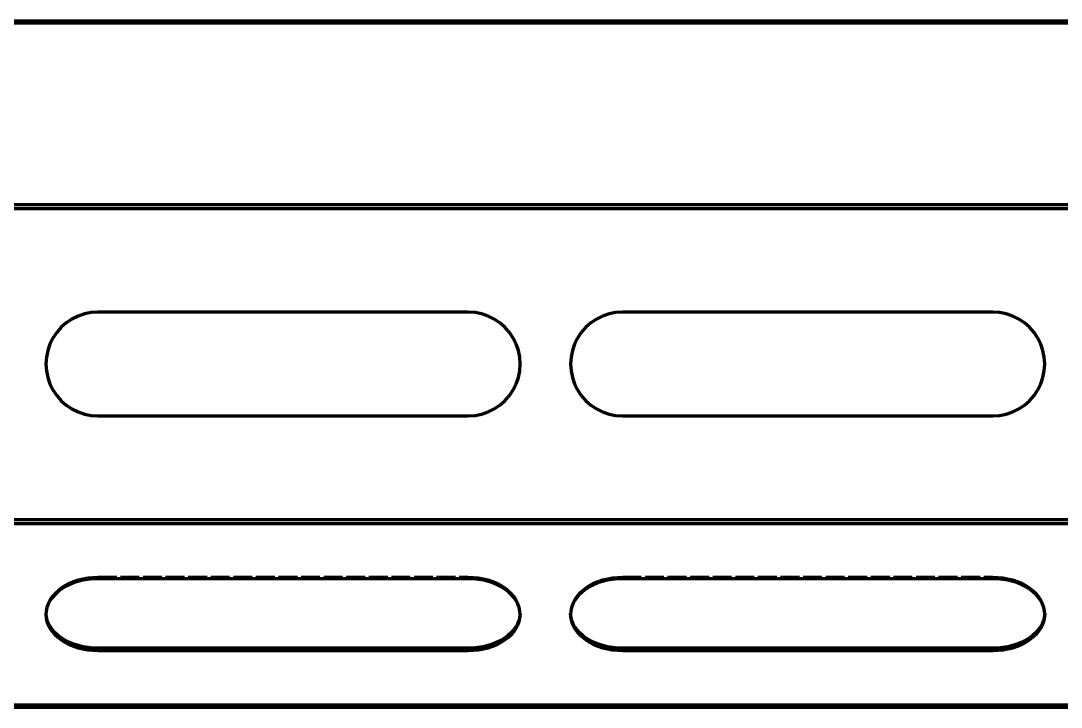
# Model space of a CAD drawing. Header units: millimetres. Extents: x 0 to 420, y 0 to 297.
# Drawn here: x 105.1 to 175.3, y 136.6 to 182.9 of the extents above; entities that cross this region are included whole.
import ezdxf

# ---------------------------------------------------------------- set-up
doc = ezdxf.new("R2010")
doc.units = ezdxf.units.MM
doc.linetypes.add('DASHED', pattern=[1.524, 1.27, -0.254])

msp = doc.modelspace()

# ---------------------------------------------------------------- linework, layer by layer
at = {"color": 1, "lineweight": 70}
for p, q in [((65, 182.91), (216, 182.91)), ((65, 182.799), (216, 182.799)), ((65, 170.528), (216, 170.528)), ((65, 170.238), (216, 170.238)), ((108.961, 162.993), (108.55, 162.791)), ((109.394, 163.14), (108.961, 162.993)), ((109.843, 163.23), (109.394, 163.14)), ((110.3, 163.26), (109.843, 163.23)), ((135.3, 163.26), (110.3, 163.26)), ((135.757, 163.23), (135.3, 163.26)), ((136.206, 163.14), (135.757, 163.23)), ((136.639, 162.993), (136.206, 163.14)), ((137.05, 162.791), (136.639, 162.993)), ((144.361, 162.993), (143.95, 162.791)), ((144.794, 163.14), (144.361, 162.993)), ((145.243, 163.23), (144.794, 163.14)), ((145.7, 163.26), (145.243, 163.23)), ((170.7, 163.26), (145.7, 163.26)), ((171.157, 163.23), (170.7, 163.26)), ((171.606, 163.14), (171.157, 163.23)), ((172.039, 162.993), (171.606, 163.14)), ((172.45, 162.791), (172.039, 162.993)), ((107.825, 162.234), (107.523, 161.89)), ((108.169, 162.536), (107.825, 162.234)), ((108.55, 162.791), (108.169, 162.536)), ((137.431, 162.536), (137.05, 162.791)), ((137.775, 162.234), (137.431, 162.536)), ((138.077, 161.89), (137.775, 162.234)), ((143.225, 162.234), (142.923, 161.89)), ((143.569, 162.536), (143.225, 162.234)), ((143.95, 162.791), (143.569, 162.536)), ((172.831, 162.536), (172.45, 162.791)), ((173.175, 162.234), (172.831, 162.536)), ((173.477, 161.89), (173.175, 162.234)), ((107.269, 161.51), (107.066, 161.099)), ((107.523, 161.89), (107.269, 161.51)), ((138.331, 161.51), (138.077, 161.89)), ((138.534, 161.099), (138.331, 161.51)), ((142.669, 161.51), (142.466, 161.099)), ((142.923, 161.89), (142.669, 161.51)), ((173.731, 161.51), (173.477, 161.89)), ((173.934, 161.099), (173.731, 161.51)), ((107.066, 161.099), (106.919, 160.665)), ((138.681, 160.665), (138.534, 161.099)), ((142.466, 161.099), (142.319, 160.665)), ((174.081, 160.665), (173.934, 161.099)), ((106.83, 160.216), (106.8, 159.76)), ((106.919, 160.665), (106.83, 160.216)), ((138.77, 160.216), (138.681, 160.665)), ((138.8, 159.76), (138.77, 160.216)), ((142.23, 160.216), (142.2, 159.76)), ((142.319, 160.665), (142.23, 160.216)), ((174.17, 160.216), (174.081, 160.665)), ((174.2, 159.76), (174.17, 160.216)), ((106.8, 159.76), (106.83, 159.303)), ((138.77, 159.303), (138.8, 159.76)), ((142.2, 159.76), (142.23, 159.303)), ((174.17, 159.303), (174.2, 159.76)), ((106.83, 159.303), (106.919, 158.854)), ((106.919, 158.854), (107.066, 158.42)), ((138.534, 158.42), (138.681, 158.854)), ((138.681, 158.854), (138.77, 159.303)), ((142.23, 159.303), (142.319, 158.854)), ((142.319, 158.854), (142.466, 158.42)), ((173.934, 158.42), (174.081, 158.854)), ((174.081, 158.854), (174.17, 159.303)), ((107.066, 158.42), (107.269, 158.01)), ((107.269, 158.01), (107.523, 157.629)), ((138.077, 157.629), (138.331, 158.01)), ((138.331, 158.01), (138.534, 158.42)), ((142.466, 158.42), (142.669, 158.01)), ((142.669, 158.01), (142.923, 157.629)), ((173.477, 157.629), (173.731, 158.01)), ((173.731, 158.01), (173.934, 158.42)), ((107.523, 157.629), (107.825, 157.285)), ((107.825, 157.285), (108.169, 156.983)), ((137.431, 156.983), (137.775, 157.285)), ((137.775, 157.285), (138.077, 157.629)), ((142.923, 157.629), (143.225, 157.285)), ((143.225, 157.285), (143.569, 156.983)), ((172.831, 156.983), (173.175, 157.285)), ((173.175, 157.285), (173.477, 157.629)), ((108.169, 156.983), (108.55, 156.728)), ((108.55, 156.728), (108.961, 156.526)), ((136.639, 156.526), (137.05, 156.728)), ((137.05, 156.728), (137.431, 156.983)), ((143.569, 156.983), (143.95, 156.728)), ((143.95, 156.728), (144.361, 156.526)), ((172.039, 156.526), (172.45, 156.728)), ((172.45, 156.728), (172.831, 156.983)), ((108.961, 156.526), (109.394, 156.379)), ((109.394, 156.379), (109.843, 156.289)), ((109.843, 156.289), (110.3, 156.26)), ((110.3, 156.26), (135.3, 156.26)), ((135.3, 156.26), (135.757, 156.289)), ((135.757, 156.289), (136.206, 156.379)), ((136.206, 156.379), (136.639, 156.526)), ((144.361, 156.526), (144.794, 156.379)), ((144.794, 156.379), (145.243, 156.289)), ((145.243, 156.289), (145.7, 156.26)), ((145.7, 156.26), (170.7, 156.26)), ((170.7, 156.26), (171.157, 156.289)), ((171.157, 156.289), (171.606, 156.379)), ((171.606, 156.379), (172.039, 156.526)), ((65, 149.281), (216, 149.281)), ((65, 148.991), (216, 148.991)), ((108.08, 144.724), (107.825, 144.565)), ((108.356, 144.866), (108.08, 144.724)), ((108.65, 144.988), (108.356, 144.866)), ((108.961, 145.089), (108.65, 144.988)), ((109.284, 145.169), (108.961, 145.089)), ((109.617, 145.226), (109.284, 145.169)), ((109.957, 145.261), (109.617, 145.226)), ((110.3, 145.273), (109.957, 145.261)), ((135.3, 145.273), (110.3, 145.273)), ((135.643, 145.261), (135.3, 145.273)), ((135.983, 145.226), (135.643, 145.261)), ((136.316, 145.169), (135.983, 145.226)), ((136.639, 145.089), (136.316, 145.169)), ((136.95, 144.988), (136.639, 145.089)), ((137.244, 144.866), (136.95, 144.988)), ((137.52, 144.724), (137.244, 144.866)), ((137.775, 144.565), (137.52, 144.724)), ((143.48, 144.724), (143.225, 144.565)), ((143.756, 144.866), (143.48, 144.724)), ((144.05, 144.988), (143.756, 144.866)), ((144.361, 145.089), (144.05, 144.988)), ((144.684, 145.169), (144.361, 145.089)), ((145.017, 145.226), (144.684, 145.169)), ((145.357, 145.261), (145.017, 145.226)), ((145.7, 145.273), (145.357, 145.261)), ((170.7, 145.273), (145.7, 145.273)), ((171.043, 145.261), (170.7, 145.273)), ((171.383, 145.226), (171.043, 145.261)), ((171.716, 145.169), (171.383, 145.226)), ((172.039, 145.089), (171.716, 145.169)), ((172.35, 144.988), (172.039, 145.089)), ((172.644, 144.866), (172.35, 144.988)), ((172.92, 144.724), (172.644, 144.866)), ((173.175, 144.565), (172.92, 144.724)), ((107.213, 143.995), (107.066, 143.781)), ((107.39, 144.199), (107.213, 143.995)), ((107.594, 144.389), (107.39, 144.199)), ((107.825, 144.565), (107.594, 144.389)), ((138.006, 144.389), (137.775, 144.565)), ((138.21, 144.199), (138.006, 144.389)), ((138.387, 143.995), (138.21, 144.199)), ((138.534, 143.781), (138.387, 143.995)), ((142.613, 143.995), (142.466, 143.781)), ((142.79, 144.199), (142.613, 143.995)), ((142.994, 144.389), (142.79, 144.199)), ((143.225, 144.565), (142.994, 144.389)), ((173.406, 144.389), (173.175, 144.565)), ((173.61, 144.199), (173.406, 144.389)), ((173.787, 143.995), (173.61, 144.199)), ((173.934, 143.781), (173.787, 143.995)), ((106.867, 143.327), (106.817, 143.093)), ((106.951, 143.557), (106.867, 143.327)), ((107.066, 143.781), (106.951, 143.557)), ((138.649, 143.557), (138.534, 143.781)), ((138.733, 143.327), (138.649, 143.557)), ((138.783, 143.093), (138.733, 143.327)), ((142.267, 143.327), (142.217, 143.093)), ((142.351, 143.557), (142.267, 143.327)), ((142.466, 143.781), (142.351, 143.557)), ((174.049, 143.557), (173.934, 143.781)), ((174.133, 143.327), (174.049, 143.557)), ((174.183, 143.093), (174.133, 143.327)), ((106.817, 143.093), (106.8, 142.856)), ((106.8, 142.856), (106.817, 142.619)), ((106.828, 142.696), (106.802, 142.928)), ((106.817, 142.619), (106.867, 142.384)), ((106.886, 142.467), (106.828, 142.696)), ((138.772, 142.696), (138.714, 142.467)), ((138.733, 142.384), (138.783, 142.619)), ((138.798, 142.928), (138.772, 142.696)), ((138.8, 142.856), (138.783, 143.093)), ((138.783, 142.619), (138.8, 142.856)), ((142.217, 143.093), (142.2, 142.856)), ((142.2, 142.856), (142.217, 142.619)), ((142.228, 142.696), (142.202, 142.928)), ((142.217, 142.619), (142.267, 142.384)), ((142.286, 142.467), (142.228, 142.696)), ((174.172, 142.696), (174.114, 142.467)), ((174.133, 142.384), (174.183, 142.619)), ((174.198, 142.928), (174.172, 142.696)), ((174.2, 142.856), (174.183, 143.093)), ((174.183, 142.619), (174.2, 142.856)), ((106.867, 142.384), (106.951, 142.154)), ((106.976, 142.243), (106.886, 142.467)), ((106.951, 142.154), (107.066, 141.931)), ((107.097, 142.026), (106.976, 142.243)), ((107.066, 141.931), (107.213, 141.716)), ((107.248, 141.817), (107.097, 142.026)), ((138.503, 142.026), (138.352, 141.817)), ((138.387, 141.716), (138.534, 141.931)), ((138.624, 142.243), (138.503, 142.026)), ((138.534, 141.931), (138.649, 142.154)), ((138.714, 142.467), (138.624, 142.243)), ((138.649, 142.154), (138.733, 142.384)), ((142.267, 142.384), (142.351, 142.154)), ((142.376, 142.243), (142.286, 142.467)), ((142.351, 142.154), (142.466, 141.931)), ((142.497, 142.026), (142.376, 142.243)), ((142.466, 141.931), (142.613, 141.716)), ((142.648, 141.817), (142.497, 142.026)), ((173.903, 142.026), (173.752, 141.817)), ((173.787, 141.716), (173.934, 141.931)), ((174.024, 142.243), (173.903, 142.026)), ((173.934, 141.931), (174.049, 142.154)), ((174.114, 142.467), (174.024, 142.243)), ((174.049, 142.154), (174.133, 142.384)), ((107.213, 141.716), (107.39, 141.513)), ((107.427, 141.62), (107.248, 141.817)), ((107.39, 141.513), (107.594, 141.322)), ((107.632, 141.436), (107.427, 141.62)), ((107.594, 141.322), (107.825, 141.147)), ((107.862, 141.266), (107.632, 141.436)), ((107.825, 141.147), (108.08, 140.987)), ((108.115, 141.112), (107.862, 141.266)), ((137.738, 141.266), (137.485, 141.112)), ((137.52, 140.987), (137.775, 141.147)), ((137.968, 141.436), (137.738, 141.266)), ((137.775, 141.147), (138.006, 141.322)), ((138.173, 141.62), (137.968, 141.436)), ((138.006, 141.322), (138.21, 141.513)), ((138.352, 141.817), (138.173, 141.62)), ((138.21, 141.513), (138.387, 141.716)), ((142.613, 141.716), (142.79, 141.513)), ((142.827, 141.62), (142.648, 141.817)), ((142.79, 141.513), (142.994, 141.322)), ((143.032, 141.436), (142.827, 141.62)), ((142.994, 141.322), (143.225, 141.147)), ((143.262, 141.266), (143.032, 141.436)), ((143.225, 141.147), (143.48, 140.987)), ((143.515, 141.112), (143.262, 141.266)), ((173.138, 141.266), (172.885, 141.112)), ((172.92, 140.987), (173.175, 141.147)), ((173.368, 141.436), (173.138, 141.266)), ((173.175, 141.147), (173.406, 141.322)), ((173.573, 141.62), (173.368, 141.436)), ((173.406, 141.322), (173.61, 141.513)), ((173.752, 141.817), (173.573, 141.62)), ((173.61, 141.513), (173.787, 141.716)), ((108.08, 140.987), (108.356, 140.846)), ((108.388, 140.976), (108.115, 141.112)), ((108.356, 140.846), (108.65, 140.724)), ((108.679, 140.858), (108.388, 140.976)), ((108.65, 140.724), (108.961, 140.623)), ((108.985, 140.76), (108.679, 140.858)), ((108.961, 140.623), (109.284, 140.543)), ((109.303, 140.684), (108.985, 140.76)), ((109.284, 140.543), (109.617, 140.485)), ((109.63, 140.628), (109.303, 140.684)), ((109.617, 140.485), (109.957, 140.45)), ((109.963, 140.595), (109.63, 140.628)), ((109.957, 140.45), (110.3, 140.439)), ((110.3, 140.583), (109.963, 140.595)), ((135.3, 140.583), (110.3, 140.583)), ((110.3, 140.439), (110.3, 140.583)), ((110.3, 140.439), (135.3, 140.439)), ((135.637, 140.595), (135.3, 140.583)), ((135.3, 140.439), (135.3, 140.583)), ((135.3, 140.439), (135.643, 140.45)), ((135.97, 140.628), (135.637, 140.595)), ((135.643, 140.45), (135.983, 140.485)), ((136.297, 140.684), (135.97, 140.628)), ((135.983, 140.485), (136.316, 140.543)), ((136.615, 140.76), (136.297, 140.684)), ((136.316, 140.543), (136.639, 140.623)), ((136.921, 140.858), (136.615, 140.76)), ((136.639, 140.623), (136.95, 140.724)), ((137.212, 140.976), (136.921, 140.858)), ((136.95, 140.724), (137.244, 140.846)), ((137.485, 141.112), (137.212, 140.976)), ((137.244, 140.846), (137.52, 140.987)), ((143.48, 140.987), (143.756, 140.846)), ((143.788, 140.976), (143.515, 141.112)), ((143.756, 140.846), (144.05, 140.724)), ((144.079, 140.858), (143.788, 140.976)), ((144.05, 140.724), (144.361, 140.623)), ((144.385, 140.76), (144.079, 140.858)), ((144.361, 140.623), (144.684, 140.543)), ((144.703, 140.684), (144.385, 140.76)), ((144.684, 140.543), (145.017, 140.485)), ((145.03, 140.628), (144.703, 140.684)), ((145.017, 140.485), (145.357, 140.45)), ((145.363, 140.595), (145.03, 140.628)), ((145.357, 140.45), (145.7, 140.439)), ((145.7, 140.583), (145.363, 140.595)), ((170.7, 140.583), (145.7, 140.583)), ((145.7, 140.439), (145.7, 140.583)), ((145.7, 140.439), (170.7, 140.439)), ((171.037, 140.595), (170.7, 140.583)), ((170.7, 140.439), (170.7, 140.583)), ((170.7, 140.439), (171.043, 140.45)), ((171.37, 140.628), (171.037, 140.595)), ((171.043, 140.45), (171.383, 140.485)), ((171.697, 140.684), (171.37, 140.628)), ((171.383, 140.485), (171.716, 140.543)), ((172.015, 140.76), (171.697, 140.684)), ((171.716, 140.543), (172.039, 140.623)), ((172.321, 140.858), (172.015, 140.76)), ((172.039, 140.623), (172.35, 140.724)), ((172.612, 140.976), (172.321, 140.858)), ((172.35, 140.724), (172.644, 140.846)), ((172.885, 141.112), (172.612, 140.976)), ((172.644, 140.846), (172.92, 140.987)), ((65, 136.72), (216, 136.72)), ((65, 136.61), (216, 136.61))]:
    msp.add_line(p, q, dxfattribs=at)
at = {"color": 5, "linetype": 'DASHED', "lineweight": 35}
for p, q in [((216, 182.91), (65, 182.91)), ((216, 182.71), (65, 182.71)), ((65, 182.71), (216, 182.71)), ((125.15, 182.91), (125.15, 182.71)), ((125.15, 182.91), (125.171, 182.91)), ((125.171, 182.91), (125.15, 182.91)), ((125.15, 182.71), (125.171, 182.71)), ((125.171, 182.71), (125.15, 182.71)), ((125.171, 182.91), (125.234, 182.91)), ((125.234, 182.91), (125.171, 182.91)), ((125.171, 182.71), (125.234, 182.71)), ((125.234, 182.71), (125.171, 182.71)), ((125.234, 182.91), (125.335, 182.91)), ((125.335, 182.91), (125.234, 182.91)), ((125.234, 182.71), (125.335, 182.71)), ((125.335, 182.71), (125.234, 182.71)), ((125.335, 182.91), (125.47, 182.91)), ((125.47, 182.91), (125.335, 182.91)), ((125.335, 182.71), (125.47, 182.71)), ((125.47, 182.71), (125.335, 182.71)), ((125.47, 182.91), (125.631, 182.91)), ((125.631, 182.91), (125.47, 182.91)), ((125.47, 182.71), (125.631, 182.71)), ((125.631, 182.71), (125.47, 182.71)), ((125.631, 182.91), (125.811, 182.91)), ((125.811, 182.91), (125.631, 182.91)), ((125.631, 182.71), (125.811, 182.71)), ((125.811, 182.71), (125.631, 182.71)), ((125.811, 182.91), (126, 182.91)), ((126, 182.91), (125.811, 182.91)), ((125.811, 182.71), (126, 182.71)), ((126, 182.71), (125.811, 182.71)), ((126, 182.91), (126.189, 182.91)), ((126.189, 182.91), (126, 182.91)), ((126, 182.71), (126.189, 182.71)), ((126.189, 182.71), (126, 182.71)), ((126.189, 182.91), (126.369, 182.91)), ((126.369, 182.91), (126.189, 182.91)), ((126.189, 182.71), (126.369, 182.71)), ((126.369, 182.71), (126.189, 182.71)), ((126.369, 182.91), (126.53, 182.91)), ((126.53, 182.91), (126.369, 182.91)), ((126.369, 182.71), (126.53, 182.71)), ((126.53, 182.71), (126.369, 182.71)), ((126.53, 182.91), (126.665, 182.91)), ((126.665, 182.91), (126.53, 182.91)), ((126.53, 182.71), (126.665, 182.71)), ((126.665, 182.71), (126.53, 182.71)), ((126.665, 182.91), (126.766, 182.91)), ((126.766, 182.91), (126.665, 182.91)), ((126.665, 182.71), (126.766, 182.71)), ((126.766, 182.71), (126.665, 182.71)), ((126.766, 182.91), (126.829, 182.91)), ((126.829, 182.91), (126.766, 182.91)), ((126.766, 182.71), (126.829, 182.71)), ((126.829, 182.71), (126.766, 182.71)), ((126.829, 182.91), (126.85, 182.91)), ((126.85, 182.91), (126.829, 182.91)), ((126.829, 182.71), (126.85, 182.71)), ((126.85, 182.71), (126.829, 182.71)), ((154.15, 182.91), (154.15, 182.71)), ((154.15, 182.91), (154.171, 182.91)), ((154.171, 182.91), (154.15, 182.91)), ((154.15, 182.71), (154.171, 182.71)), ((154.171, 182.71), (154.15, 182.71)), ((154.171, 182.91), (154.234, 182.91)), ((154.234, 182.91), (154.171, 182.91)), ((154.171, 182.71), (154.234, 182.71)), ((154.234, 182.71), (154.171, 182.71)), ((154.234, 182.91), (154.335, 182.91)), ((154.335, 182.91), (154.234, 182.91)), ((154.234, 182.71), (154.335, 182.71)), ((154.335, 182.71), (154.234, 182.71)), ((154.335, 182.91), (154.47, 182.91)), ((154.47, 182.91), (154.335, 182.91)), ((154.335, 182.71), (154.47, 182.71)), ((154.47, 182.71), (154.335, 182.71)), ((154.47, 182.91), (154.631, 182.91)), ((154.631, 182.91), (154.47, 182.91)), ((154.47, 182.71), (154.631, 182.71)), ((154.631, 182.71), (154.47, 182.71)), ((154.631, 182.91), (154.811, 182.91)), ((154.811, 182.91), (154.631, 182.91)), ((154.631, 182.71), (154.811, 182.71)), ((154.811, 182.71), (154.631, 182.71)), ((154.811, 182.91), (155, 182.91)), ((155, 182.91), (154.811, 182.91)), ((154.811, 182.71), (155, 182.71)), ((155, 182.71), (154.811, 182.71)), ((155, 182.91), (155.189, 182.91)), ((155.189, 182.91), (155, 182.91)), ((155, 182.71), (155.189, 182.71)), ((155.189, 182.71), (155, 182.71)), ((155.189, 182.91), (155.369, 182.91)), ((155.369, 182.91), (155.189, 182.91)), ((155.189, 182.71), (155.369, 182.71)), ((155.369, 182.71), (155.189, 182.71)), ((155.369, 182.91), (155.53, 182.91)), ((155.53, 182.91), (155.369, 182.91)), ((155.369, 182.71), (155.53, 182.71)), ((155.53, 182.71), (155.369, 182.71)), ((155.53, 182.91), (155.665, 182.91)), ((155.665, 182.91), (155.53, 182.91)), ((155.53, 182.71), (155.665, 182.71)), ((155.665, 182.71), (155.53, 182.71)), ((155.665, 182.91), (155.766, 182.91)), ((155.766, 182.91), (155.665, 182.91)), ((155.665, 182.71), (155.766, 182.71)), ((155.766, 182.71), (155.665, 182.71)), ((155.766, 182.91), (155.829, 182.91)), ((155.829, 182.91), (155.766, 182.91)), ((155.766, 182.71), (155.829, 182.71)), ((155.829, 182.71), (155.766, 182.71)), ((155.829, 182.91), (155.85, 182.91)), ((155.85, 182.91), (155.829, 182.91)), ((155.829, 182.71), (155.85, 182.71)), ((155.85, 182.71), (155.829, 182.71)), ((108.55, 162.791), (108.961, 162.993)), ((108.961, 162.993), (109.394, 163.14)), ((109.394, 163.14), (109.843, 163.23)), ((109.843, 163.23), (110.3, 163.26)), ((110.3, 163.26), (135.3, 163.26)), ((135.3, 163.26), (135.757, 163.23)), ((135.757, 163.23), (136.206, 163.14)), ((136.206, 163.14), (136.639, 162.993)), ((136.639, 162.993), (137.05, 162.791)), ((143.95, 162.791), (144.361, 162.993)), ((144.361, 162.993), (144.794, 163.14)), ((144.794, 163.14), (145.243, 163.23)), ((145.243, 163.23), (145.7, 163.26)), ((145.7, 163.26), (170.7, 163.26)), ((170.7, 163.26), (171.157, 163.23)), ((171.157, 163.23), (171.606, 163.14)), ((171.606, 163.14), (172.039, 162.993)), ((172.039, 162.993), (172.45, 162.791)), ((107.523, 161.89), (107.825, 162.234)), ((107.825, 162.234), (108.169, 162.536)), ((108.169, 162.536), (108.55, 162.791)), ((137.05, 162.791), (137.431, 162.536)), ((137.431, 162.536), (137.775, 162.234)), ((137.775, 162.234), (138.077, 161.89)), ((142.923, 161.89), (143.225, 162.234)), ((143.225, 162.234), (143.569, 162.536)), ((143.569, 162.536), (143.95, 162.791)), ((172.45, 162.791), (172.831, 162.536)), ((172.831, 162.536), (173.175, 162.234)), ((173.175, 162.234), (173.477, 161.89)), ((107.066, 161.099), (107.269, 161.51)), ((107.269, 161.51), (107.523, 161.89)), ((138.077, 161.89), (138.331, 161.51)), ((138.331, 161.51), (138.534, 161.099)), ((142.466, 161.099), (142.669, 161.51)), ((142.669, 161.51), (142.923, 161.89)), ((173.477, 161.89), (173.731, 161.51)), ((173.731, 161.51), (173.934, 161.099)), ((106.919, 160.665), (107.066, 161.099)), ((138.534, 161.099), (138.681, 160.665)), ((142.319, 160.665), (142.466, 161.099)), ((173.934, 161.099), (174.081, 160.665)), ((106.8, 159.76), (106.83, 160.216)), ((106.83, 160.216), (106.919, 160.665)), ((138.681, 160.665), (138.77, 160.216)), ((138.77, 160.216), (138.8, 159.76)), ((142.2, 159.76), (142.23, 160.216)), ((142.23, 160.216), (142.319, 160.665)), ((174.081, 160.665), (174.17, 160.216)), ((174.17, 160.216), (174.2, 159.76)), ((106.83, 159.303), (106.8, 159.76)), ((138.8, 159.76), (138.77, 159.303)), ((142.23, 159.303), (142.2, 159.76)), ((174.2, 159.76), (174.17, 159.303)), ((106.919, 158.854), (106.83, 159.303)), ((107.066, 158.42), (106.919, 158.854)), ((138.681, 158.854), (138.534, 158.42)), ((138.77, 159.303), (138.681, 158.854)), ((142.319, 158.854), (142.23, 159.303)), ((142.466, 158.42), (142.319, 158.854)), ((174.081, 158.854), (173.934, 158.42)), ((174.17, 159.303), (174.081, 158.854)), ((107.269, 158.01), (107.066, 158.42)), ((107.523, 157.629), (107.269, 158.01)), ((138.331, 158.01), (138.077, 157.629)), ((138.534, 158.42), (138.331, 158.01)), ((142.669, 158.01), (142.466, 158.42)), ((142.923, 157.629), (142.669, 158.01)), ((173.731, 158.01), (173.477, 157.629)), ((173.934, 158.42), (173.731, 158.01)), ((107.825, 157.285), (107.523, 157.629)), ((108.169, 156.983), (107.825, 157.285)), ((137.775, 157.285), (137.431, 156.983)), ((138.077, 157.629), (137.775, 157.285)), ((143.225, 157.285), (142.923, 157.629)), ((143.569, 156.983), (143.225, 157.285)), ((173.175, 157.285), (172.831, 156.983)), ((173.477, 157.629), (173.175, 157.285)), ((108.55, 156.728), (108.169, 156.983)), ((108.961, 156.526), (108.55, 156.728)), ((137.05, 156.728), (136.639, 156.526)), ((137.431, 156.983), (137.05, 156.728)), ((143.95, 156.728), (143.569, 156.983)), ((144.361, 156.526), (143.95, 156.728)), ((172.45, 156.728), (172.039, 156.526)), ((172.831, 156.983), (172.45, 156.728)), ((109.394, 156.379), (108.961, 156.526)), ((109.843, 156.289), (109.394, 156.379)), ((110.3, 156.26), (109.843, 156.289)), ((135.3, 156.26), (110.3, 156.26)), ((135.757, 156.289), (135.3, 156.26)), ((136.206, 156.379), (135.757, 156.289)), ((136.639, 156.526), (136.206, 156.379)), ((144.794, 156.379), (144.361, 156.526)), ((145.243, 156.289), (144.794, 156.379)), ((145.7, 156.26), (145.243, 156.289)), ((170.7, 156.26), (145.7, 156.26)), ((171.157, 156.289), (170.7, 156.26)), ((171.606, 156.379), (171.157, 156.289)), ((172.039, 156.526), (171.606, 156.379)), ((109.284, 145.314), (109.617, 145.371)), ((109.617, 145.371), (109.957, 145.406)), ((109.957, 145.406), (110.3, 145.418)), ((110.3, 145.418), (135.3, 145.418)), ((135.3, 145.418), (135.643, 145.406)), ((135.643, 145.406), (135.983, 145.371)), ((135.983, 145.371), (136.316, 145.314)), ((144.684, 145.314), (145.017, 145.371)), ((145.017, 145.371), (145.357, 145.406)), ((145.357, 145.406), (145.7, 145.418)), ((145.7, 145.418), (170.7, 145.418)), ((170.7, 145.418), (171.043, 145.406)), ((171.043, 145.406), (171.383, 145.371)), ((171.383, 145.371), (171.716, 145.314)), ((107.594, 144.534), (107.825, 144.71)), ((107.825, 144.71), (108.08, 144.869)), ((108.08, 144.869), (108.356, 145.01)), ((108.356, 145.01), (108.65, 145.132)), ((108.65, 145.132), (108.961, 145.234)), ((108.961, 145.234), (109.284, 145.314)), ((136.316, 145.314), (136.639, 145.234)), ((136.639, 145.234), (136.95, 145.132)), ((136.95, 145.132), (137.244, 145.01)), ((137.244, 145.01), (137.52, 144.869)), ((137.52, 144.869), (137.775, 144.71)), ((137.775, 144.71), (138.006, 144.534)), ((142.994, 144.534), (143.225, 144.71)), ((143.225, 144.71), (143.48, 144.869)), ((143.48, 144.869), (143.756, 145.01)), ((143.756, 145.01), (144.05, 145.132)), ((144.05, 145.132), (144.361, 145.234)), ((144.361, 145.234), (144.684, 145.314)), ((171.716, 145.314), (172.039, 145.234)), ((172.039, 145.234), (172.35, 145.132)), ((172.35, 145.132), (172.644, 145.01)), ((172.644, 145.01), (172.92, 144.869)), ((172.92, 144.869), (173.175, 144.71)), ((173.175, 144.71), (173.406, 144.534)), ((107.066, 143.925), (107.213, 144.14)), ((107.213, 144.14), (107.39, 144.343)), ((107.39, 144.343), (107.594, 144.534)), ((138.006, 144.534), (138.21, 144.343)), ((138.21, 144.343), (138.387, 144.14)), ((138.387, 144.14), (138.534, 143.925)), ((142.466, 143.925), (142.613, 144.14)), ((142.613, 144.14), (142.79, 144.343)), ((142.79, 144.343), (142.994, 144.534)), ((173.406, 144.534), (173.61, 144.343)), ((173.61, 144.343), (173.787, 144.14)), ((173.787, 144.14), (173.934, 143.925)), ((106.8, 143), (106.817, 143.237)), ((106.817, 143.237), (106.867, 143.472)), ((106.867, 143.472), (106.951, 143.702)), ((106.951, 143.702), (107.066, 143.925)), ((138.534, 143.925), (138.649, 143.702)), ((138.649, 143.702), (138.733, 143.472)), ((138.733, 143.472), (138.783, 143.237)), ((138.783, 143.237), (138.8, 143)), ((142.2, 143), (142.217, 143.237)), ((142.217, 143.237), (142.267, 143.472)), ((142.267, 143.472), (142.351, 143.702)), ((142.351, 143.702), (142.466, 143.925)), ((173.934, 143.925), (174.049, 143.702)), ((174.049, 143.702), (174.133, 143.472)), ((174.133, 143.472), (174.183, 143.237)), ((174.183, 143.237), (174.2, 143)), ((106.802, 142.928), (106.8, 143)), ((138.8, 143), (138.798, 142.928)), ((142.202, 142.928), (142.2, 143)), ((174.2, 143), (174.198, 142.928)), ((216, 136.81), (65, 136.81)), ((69.2, 136.81), (211.8, 136.81)), ((69.2, 136.61), (211.8, 136.61)), ((106.822, 136.81), (106.8, 136.81)), ((106.8, 136.81), (106.822, 136.81)), ((106.822, 136.81), (106.8, 136.81)), ((106.8, 136.81), (106.822, 136.81)), ((106.822, 136.61), (106.8, 136.61)), ((106.8, 136.61), (106.822, 136.61)), ((106.822, 136.61), (106.8, 136.61)), ((106.8, 136.61), (106.822, 136.61)), ((106.888, 136.81), (106.822, 136.81)), ((106.822, 136.81), (106.888, 136.81)), ((106.888, 136.81), (106.822, 136.81)), ((106.822, 136.81), (106.888, 136.81)), ((106.888, 136.61), (106.822, 136.61)), ((106.822, 136.61), (106.888, 136.61)), ((106.888, 136.61), (106.822, 136.61)), ((106.822, 136.61), (106.888, 136.61)), ((106.996, 136.81), (106.888, 136.81)), ((106.888, 136.81), (106.996, 136.81)), ((106.996, 136.81), (106.888, 136.81)), ((106.888, 136.81), (106.996, 136.81)), ((106.996, 136.61), (106.888, 136.61)), ((106.888, 136.61), (106.996, 136.61)), ((106.996, 136.61), (106.888, 136.61)), ((106.888, 136.61), (106.996, 136.61)), ((107.147, 136.81), (106.996, 136.81)), ((106.996, 136.81), (107.147, 136.81)), ((107.147, 136.81), (106.996, 136.81)), ((106.996, 136.81), (107.147, 136.81)), ((107.147, 136.61), (106.996, 136.61)), ((106.996, 136.61), (107.147, 136.61)), ((107.147, 136.61), (106.996, 136.61)), ((106.996, 136.61), (107.147, 136.61)), ((107.336, 136.81), (107.147, 136.81)), ((107.147, 136.81), (107.336, 136.81)), ((107.336, 136.81), (107.147, 136.81)), ((107.147, 136.81), (107.336, 136.81)), ((107.336, 136.61), (107.147, 136.61)), ((107.147, 136.61), (107.336, 136.61)), ((107.336, 136.61), (107.147, 136.61)), ((107.147, 136.61), (107.336, 136.61)), ((107.564, 136.81), (107.336, 136.81)), ((107.336, 136.81), (107.564, 136.81)), ((107.564, 136.81), (107.336, 136.81)), ((107.336, 136.81), (107.564, 136.81)), ((107.564, 136.61), (107.336, 136.61)), ((107.336, 136.61), (107.564, 136.61)), ((107.564, 136.61), (107.336, 136.61)), ((107.336, 136.61), (107.564, 136.61)), ((107.825, 136.81), (107.564, 136.81)), ((107.564, 136.81), (107.825, 136.81)), ((107.825, 136.81), (107.564, 136.81)), ((107.564, 136.81), (107.825, 136.81)), ((107.825, 136.61), (107.564, 136.61)), ((107.564, 136.61), (107.825, 136.61)), ((107.825, 136.61), (107.564, 136.61)), ((107.564, 136.61), (107.825, 136.61)), ((108.118, 136.81), (107.825, 136.81)), ((107.825, 136.81), (108.118, 136.81)), ((108.118, 136.81), (107.825, 136.81)), ((107.825, 136.81), (108.118, 136.81)), ((108.118, 136.61), (107.825, 136.61)), ((107.825, 136.61), (108.118, 136.61)), ((108.118, 136.61), (107.825, 136.61)), ((107.825, 136.61), (108.118, 136.61)), ((108.438, 136.81), (108.118, 136.81)), ((108.118, 136.81), (108.438, 136.81)), ((108.438, 136.81), (108.118, 136.81)), ((108.118, 136.81), (108.438, 136.81)), ((108.438, 136.61), (108.118, 136.61)), ((108.118, 136.61), (108.438, 136.61)), ((108.438, 136.61), (108.118, 136.61)), ((108.118, 136.61), (108.438, 136.61)), ((108.781, 136.81), (108.438, 136.81)), ((108.438, 136.81), (108.781, 136.81)), ((108.781, 136.81), (108.438, 136.81)), ((108.438, 136.81), (108.781, 136.81)), ((108.781, 136.61), (108.438, 136.61)), ((108.438, 136.61), (108.781, 136.61)), ((108.781, 136.61), (108.438, 136.61)), ((108.438, 136.61), (108.781, 136.61)), ((109.144, 136.81), (108.781, 136.81)), ((108.781, 136.81), (109.144, 136.81)), ((109.144, 136.81), (108.781, 136.81)), ((108.781, 136.81), (109.144, 136.81)), ((109.144, 136.61), (108.781, 136.61)), ((108.781, 136.61), (109.144, 136.61)), ((109.144, 136.61), (108.781, 136.61)), ((108.781, 136.61), (109.144, 136.61)), ((109.521, 136.81), (109.144, 136.81)), ((109.144, 136.81), (109.521, 136.81)), ((109.521, 136.81), (109.144, 136.81)), ((109.144, 136.81), (109.521, 136.81)), ((109.521, 136.61), (109.144, 136.61)), ((109.144, 136.61), (109.521, 136.61)), ((109.521, 136.61), (109.144, 136.61)), ((109.144, 136.61), (109.521, 136.61)), ((109.908, 136.81), (109.521, 136.81)), ((109.521, 136.81), (109.908, 136.81)), ((109.908, 136.81), (109.521, 136.81)), ((109.521, 136.81), (109.908, 136.81)), ((109.908, 136.61), (109.521, 136.61)), ((109.521, 136.61), (109.908, 136.61)), ((109.908, 136.61), (109.521, 136.61)), ((109.521, 136.61), (109.908, 136.61)), ((110.3, 136.81), (109.908, 136.81)), ((109.908, 136.81), (110.3, 136.81)), ((110.3, 136.81), (109.908, 136.81)), ((109.908, 136.81), (110.3, 136.81)), ((110.3, 136.61), (109.908, 136.61)), ((109.908, 136.61), (110.3, 136.61)), ((110.3, 136.61), (109.908, 136.61)), ((109.908, 136.61), (110.3, 136.61)), ((110.3, 136.81), (135.3, 136.81)), ((135.3, 136.81), (110.3, 136.81)), ((110.3, 136.81), (135.3, 136.81)), ((135.3, 136.81), (110.3, 136.81)), ((135.3, 136.61), (110.3, 136.61)), ((110.3, 136.61), (135.3, 136.61)), ((135.3, 136.61), (110.3, 136.61)), ((110.3, 136.61), (135.3, 136.61)), ((135.3, 136.81), (135.692, 136.81)), ((135.692, 136.81), (135.3, 136.81)), ((135.3, 136.81), (135.692, 136.81)), ((135.692, 136.81), (135.3, 136.81)), ((135.3, 136.61), (135.692, 136.61)), ((135.692, 136.61), (135.3, 136.61)), ((135.3, 136.61), (135.692, 136.61)), ((135.692, 136.61), (135.3, 136.61)), ((135.692, 136.81), (136.079, 136.81)), ((136.079, 136.81), (135.692, 136.81)), ((135.692, 136.81), (136.079, 136.81)), ((136.079, 136.81), (135.692, 136.81)), ((135.692, 136.61), (136.079, 136.61)), ((136.079, 136.61), (135.692, 136.61)), ((135.692, 136.61), (136.079, 136.61)), ((136.079, 136.61), (135.692, 136.61)), ((136.079, 136.81), (136.456, 136.81)), ((136.456, 136.81), (136.079, 136.81)), ((136.079, 136.81), (136.456, 136.81)), ((136.456, 136.81), (136.079, 136.81)), ((136.079, 136.61), (136.456, 136.61)), ((136.456, 136.61), (136.079, 136.61)), ((136.079, 136.61), (136.456, 136.61)), ((136.456, 136.61), (136.079, 136.61)), ((136.456, 136.81), (136.819, 136.81)), ((136.819, 136.81), (136.456, 136.81)), ((136.456, 136.81), (136.819, 136.81)), ((136.819, 136.81), (136.456, 136.81)), ((136.456, 136.61), (136.819, 136.61)), ((136.819, 136.61), (136.456, 136.61)), ((136.456, 136.61), (136.819, 136.61)), ((136.819, 136.61), (136.456, 136.61)), ((136.819, 136.81), (137.162, 136.81)), ((137.162, 136.81), (136.819, 136.81)), ((136.819, 136.81), (137.162, 136.81)), ((137.162, 136.81), (136.819, 136.81)), ((136.819, 136.61), (137.162, 136.61)), ((137.162, 136.61), (136.819, 136.61)), ((136.819, 136.61), (137.162, 136.61)), ((137.162, 136.61), (136.819, 136.61)), ((137.162, 136.81), (137.482, 136.81)), ((137.482, 136.81), (137.162, 136.81)), ((137.162, 136.81), (137.482, 136.81)), ((137.482, 136.81), (137.162, 136.81)), ((137.162, 136.61), (137.482, 136.61)), ((137.482, 136.61), (137.162, 136.61)), ((137.162, 136.61), (137.482, 136.61)), ((137.482, 136.61), (137.162, 136.61)), ((137.482, 136.81), (137.775, 136.81)), ((137.775, 136.81), (137.482, 136.81)), ((137.482, 136.81), (137.775, 136.81)), ((137.775, 136.81), (137.482, 136.81)), ((137.482, 136.61), (137.775, 136.61)), ((137.775, 136.61), (137.482, 136.61)), ((137.482, 136.61), (137.775, 136.61)), ((137.775, 136.61), (137.482, 136.61)), ((137.775, 136.81), (138.036, 136.81)), ((138.036, 136.81), (137.775, 136.81)), ((137.775, 136.81), (138.036, 136.81)), ((138.036, 136.81), (137.775, 136.81)), ((137.775, 136.61), (138.036, 136.61)), ((138.036, 136.61), (137.775, 136.61)), ((137.775, 136.61), (138.036, 136.61)), ((138.036, 136.61), (137.775, 136.61)), ((138.036, 136.81), (138.264, 136.81)), ((138.264, 136.81), (138.036, 136.81)), ((138.036, 136.81), (138.264, 136.81)), ((138.264, 136.81), (138.036, 136.81)), ((138.036, 136.61), (138.264, 136.61)), ((138.264, 136.61), (138.036, 136.61)), ((138.036, 136.61), (138.264, 136.61)), ((138.264, 136.61), (138.036, 136.61)), ((138.264, 136.81), (138.453, 136.81)), ((138.453, 136.81), (138.264, 136.81)), ((138.264, 136.81), (138.453, 136.81)), ((138.453, 136.81), (138.264, 136.81)), ((138.264, 136.61), (138.453, 136.61)), ((138.453, 136.61), (138.264, 136.61)), ((138.264, 136.61), (138.453, 136.61)), ((138.453, 136.61), (138.264, 136.61)), ((138.453, 136.81), (138.604, 136.81)), ((138.604, 136.81), (138.453, 136.81)), ((138.453, 136.81), (138.604, 136.81)), ((138.604, 136.81), (138.453, 136.81)), ((138.453, 136.61), (138.604, 136.61)), ((138.604, 136.61), (138.453, 136.61)), ((138.453, 136.61), (138.604, 136.61)), ((138.604, 136.61), (138.453, 136.61)), ((138.604, 136.81), (138.712, 136.81)), ((138.712, 136.81), (138.604, 136.81)), ((138.604, 136.81), (138.712, 136.81)), ((138.712, 136.81), (138.604, 136.81)), ((138.604, 136.61), (138.712, 136.61)), ((138.712, 136.61), (138.604, 136.61)), ((138.604, 136.61), (138.712, 136.61)), ((138.712, 136.61), (138.604, 136.61)), ((138.712, 136.81), (138.778, 136.81)), ((138.778, 136.81), (138.712, 136.81)), ((138.712, 136.81), (138.778, 136.81)), ((138.778, 136.81), (138.712, 136.81)), ((138.712, 136.61), (138.778, 136.61)), ((138.778, 136.61), (138.712, 136.61)), ((138.712, 136.61), (138.778, 136.61)), ((138.778, 136.61), (138.712, 136.61)), ((138.778, 136.81), (138.8, 136.81)), ((138.8, 136.81), (138.778, 136.81)), ((138.778, 136.81), (138.8, 136.81)), ((138.8, 136.81), (138.778, 136.81)), ((138.778, 136.61), (138.8, 136.61)), ((138.8, 136.61), (138.778, 136.61)), ((138.778, 136.61), (138.8, 136.61)), ((138.8, 136.61), (138.778, 136.61)), ((142.222, 136.81), (142.2, 136.81)), ((142.2, 136.81), (142.222, 136.81)), ((142.222, 136.81), (142.2, 136.81)), ((142.2, 136.81), (142.222, 136.81)), ((142.222, 136.61), (142.2, 136.61)), ((142.2, 136.61), (142.222, 136.61)), ((142.222, 136.61), (142.2, 136.61)), ((142.2, 136.61), (142.222, 136.61)), ((142.288, 136.81), (142.222, 136.81)), ((142.222, 136.81), (142.288, 136.81)), ((142.288, 136.81), (142.222, 136.81)), ((142.222, 136.81), (142.288, 136.81)), ((142.288, 136.61), (142.222, 136.61)), ((142.222, 136.61), (142.288, 136.61)), ((142.288, 136.61), (142.222, 136.61)), ((142.222, 136.61), (142.288, 136.61)), ((142.396, 136.81), (142.288, 136.81)), ((142.288, 136.81), (142.396, 136.81)), ((142.396, 136.81), (142.288, 136.81)), ((142.288, 136.81), (142.396, 136.81)), ((142.396, 136.61), (142.288, 136.61)), ((142.288, 136.61), (142.396, 136.61)), ((142.396, 136.61), (142.288, 136.61)), ((142.288, 136.61), (142.396, 136.61)), ((142.547, 136.81), (142.396, 136.81)), ((142.396, 136.81), (142.547, 136.81)), ((142.547, 136.81), (142.396, 136.81)), ((142.396, 136.81), (142.547, 136.81)), ((142.547, 136.61), (142.396, 136.61)), ((142.396, 136.61), (142.547, 136.61)), ((142.547, 136.61), (142.396, 136.61)), ((142.396, 136.61), (142.547, 136.61)), ((142.736, 136.81), (142.547, 136.81)), ((142.547, 136.81), (142.736, 136.81)), ((142.736, 136.81), (142.547, 136.81)), ((142.547, 136.81), (142.736, 136.81)), ((142.736, 136.61), (142.547, 136.61)), ((142.547, 136.61), (142.736, 136.61)), ((142.736, 136.61), (142.547, 136.61)), ((142.547, 136.61), (142.736, 136.61)), ((142.964, 136.81), (142.736, 136.81)), ((142.736, 136.81), (142.964, 136.81)), ((142.964, 136.81), (142.736, 136.81)), ((142.736, 136.81), (142.964, 136.81)), ((142.964, 136.61), (142.736, 136.61)), ((142.736, 136.61), (142.964, 136.61)), ((142.964, 136.61), (142.736, 136.61)), ((142.736, 136.61), (142.964, 136.61)), ((143.225, 136.81), (142.964, 136.81)), ((142.964, 136.81), (143.225, 136.81)), ((143.225, 136.81), (142.964, 136.81)), ((142.964, 136.81), (143.225, 136.81)), ((143.225, 136.61), (142.964, 136.61)), ((142.964, 136.61), (143.225, 136.61)), ((143.225, 136.61), (142.964, 136.61)), ((142.964, 136.61), (143.225, 136.61)), ((143.518, 136.81), (143.225, 136.81)), ((143.225, 136.81), (143.518, 136.81)), ((143.518, 136.81), (143.225, 136.81)), ((143.225, 136.81), (143.518, 136.81)), ((143.518, 136.61), (143.225, 136.61)), ((143.225, 136.61), (143.518, 136.61)), ((143.518, 136.61), (143.225, 136.61)), ((143.225, 136.61), (143.518, 136.61)), ((143.838, 136.81), (143.518, 136.81)), ((143.518, 136.81), (143.838, 136.81)), ((143.838, 136.81), (143.518, 136.81)), ((143.518, 136.81), (143.838, 136.81)), ((143.838, 136.61), (143.518, 136.61)), ((143.518, 136.61), (143.838, 136.61)), ((143.838, 136.61), (143.518, 136.61)), ((143.518, 136.61), (143.838, 136.61)), ((144.181, 136.81), (143.838, 136.81)), ((143.838, 136.81), (144.181, 136.81)), ((144.181, 136.81), (143.838, 136.81)), ((143.838, 136.81), (144.181, 136.81)), ((144.181, 136.61), (143.838, 136.61)), ((143.838, 136.61), (144.181, 136.61)), ((144.181, 136.61), (143.838, 136.61)), ((143.838, 136.61), (144.181, 136.61)), ((144.544, 136.81), (144.181, 136.81)), ((144.181, 136.81), (144.544, 136.81)), ((144.544, 136.81), (144.181, 136.81)), ((144.181, 136.81), (144.544, 136.81)), ((144.544, 136.61), (144.181, 136.61)), ((144.181, 136.61), (144.544, 136.61)), ((144.544, 136.61), (144.181, 136.61)), ((144.181, 136.61), (144.544, 136.61)), ((144.921, 136.81), (144.544, 136.81)), ((144.544, 136.81), (144.921, 136.81)), ((144.921, 136.81), (144.544, 136.81)), ((144.544, 136.81), (144.921, 136.81)), ((144.921, 136.61), (144.544, 136.61)), ((144.544, 136.61), (144.921, 136.61)), ((144.921, 136.61), (144.544, 136.61)), ((144.544, 136.61), (144.921, 136.61)), ((145.308, 136.81), (144.921, 136.81)), ((144.921, 136.81), (145.308, 136.81)), ((145.308, 136.81), (144.921, 136.81)), ((144.921, 136.81), (145.308, 136.81)), ((145.308, 136.61), (144.921, 136.61)), ((144.921, 136.61), (145.308, 136.61)), ((145.308, 136.61), (144.921, 136.61)), ((144.921, 136.61), (145.308, 136.61)), ((145.7, 136.81), (145.308, 136.81)), ((145.308, 136.81), (145.7, 136.81)), ((145.7, 136.81), (145.308, 136.81)), ((145.308, 136.81), (145.7, 136.81)), ((145.7, 136.61), (145.308, 136.61)), ((145.308, 136.61), (145.7, 136.61)), ((145.7, 136.61), (145.308, 136.61)), ((145.308, 136.61), (145.7, 136.61)), ((145.7, 136.81), (170.7, 136.81)), ((170.7, 136.81), (145.7, 136.81)), ((145.7, 136.81), (170.7, 136.81)), ((170.7, 136.81), (145.7, 136.81)), ((170.7, 136.61), (145.7, 136.61)), ((145.7, 136.61), (170.7, 136.61)), ((170.7, 136.61), (145.7, 136.61)), ((145.7, 136.61), (170.7, 136.61)), ((170.7, 136.81), (171.092, 136.81)), ((171.092, 136.81), (170.7, 136.81)), ((170.7, 136.81), (171.092, 136.81)), ((171.092, 136.81), (170.7, 136.81)), ((170.7, 136.61), (171.092, 136.61)), ((171.092, 136.61), (170.7, 136.61)), ((170.7, 136.61), (171.092, 136.61)), ((171.092, 136.61), (170.7, 136.61)), ((171.092, 136.81), (171.479, 136.81)), ((171.479, 136.81), (171.092, 136.81)), ((171.092, 136.81), (171.479, 136.81)), ((171.479, 136.81), (171.092, 136.81)), ((171.092, 136.61), (171.479, 136.61)), ((171.479, 136.61), (171.092, 136.61)), ((171.092, 136.61), (171.479, 136.61)), ((171.479, 136.61), (171.092, 136.61)), ((171.479, 136.81), (171.856, 136.81)), ((171.856, 136.81), (171.479, 136.81)), ((171.479, 136.81), (171.856, 136.81)), ((171.856, 136.81), (171.479, 136.81)), ((171.479, 136.61), (171.856, 136.61)), ((171.856, 136.61), (171.479, 136.61)), ((171.479, 136.61), (171.856, 136.61)), ((171.856, 136.61), (171.479, 136.61)), ((171.856, 136.81), (172.219, 136.81)), ((172.219, 136.81), (171.856, 136.81)), ((171.856, 136.81), (172.219, 136.81)), ((172.219, 136.81), (171.856, 136.81)), ((171.856, 136.61), (172.219, 136.61)), ((172.219, 136.61), (171.856, 136.61)), ((171.856, 136.61), (172.219, 136.61)), ((172.219, 136.61), (171.856, 136.61)), ((172.219, 136.81), (172.562, 136.81)), ((172.562, 136.81), (172.219, 136.81)), ((172.219, 136.81), (172.562, 136.81)), ((172.562, 136.81), (172.219, 136.81)), ((172.219, 136.61), (172.562, 136.61)), ((172.562, 136.61), (172.219, 136.61)), ((172.219, 136.61), (172.562, 136.61)), ((172.562, 136.61), (172.219, 136.61)), ((172.562, 136.81), (172.882, 136.81)), ((172.882, 136.81), (172.562, 136.81)), ((172.562, 136.81), (172.882, 136.81)), ((172.882, 136.81), (172.562, 136.81)), ((172.562, 136.61), (172.882, 136.61)), ((172.882, 136.61), (172.562, 136.61)), ((172.562, 136.61), (172.882, 136.61)), ((172.882, 136.61), (172.562, 136.61)), ((172.882, 136.81), (173.175, 136.81)), ((173.175, 136.81), (172.882, 136.81)), ((172.882, 136.81), (173.175, 136.81)), ((173.175, 136.81), (172.882, 136.81)), ((172.882, 136.61), (173.175, 136.61)), ((173.175, 136.61), (172.882, 136.61)), ((172.882, 136.61), (173.175, 136.61)), ((173.175, 136.61), (172.882, 136.61)), ((173.175, 136.81), (173.436, 136.81)), ((173.436, 136.81), (173.175, 136.81)), ((173.175, 136.81), (173.436, 136.81)), ((173.436, 136.81), (173.175, 136.81)), ((173.175, 136.61), (173.436, 136.61)), ((173.436, 136.61), (173.175, 136.61)), ((173.175, 136.61), (173.436, 136.61)), ((173.436, 136.61), (173.175, 136.61)), ((173.436, 136.81), (173.664, 136.81)), ((173.664, 136.81), (173.436, 136.81)), ((173.436, 136.81), (173.664, 136.81)), ((173.664, 136.81), (173.436, 136.81)), ((173.436, 136.61), (173.664, 136.61)), ((173.664, 136.61), (173.436, 136.61)), ((173.436, 136.61), (173.664, 136.61)), ((173.664, 136.61), (173.436, 136.61)), ((173.664, 136.81), (173.853, 136.81)), ((173.853, 136.81), (173.664, 136.81)), ((173.664, 136.81), (173.853, 136.81)), ((173.853, 136.81), (173.664, 136.81)), ((173.664, 136.61), (173.853, 136.61)), ((173.853, 136.61), (173.664, 136.61)), ((173.664, 136.61), (173.853, 136.61)), ((173.853, 136.61), (173.664, 136.61)), ((173.853, 136.81), (174.004, 136.81)), ((174.004, 136.81), (173.853, 136.81)), ((173.853, 136.81), (174.004, 136.81)), ((174.004, 136.81), (173.853, 136.81)), ((173.853, 136.61), (174.004, 136.61)), ((174.004, 136.61), (173.853, 136.61)), ((173.853, 136.61), (174.004, 136.61)), ((174.004, 136.61), (173.853, 136.61)), ((174.004, 136.81), (174.112, 136.81)), ((174.112, 136.81), (174.004, 136.81)), ((174.004, 136.81), (174.112, 136.81)), ((174.112, 136.81), (174.004, 136.81)), ((174.004, 136.61), (174.112, 136.61)), ((174.112, 136.61), (174.004, 136.61)), ((174.004, 136.61), (174.112, 136.61)), ((174.112, 136.61), (174.004, 136.61)), ((174.112, 136.81), (174.178, 136.81)), ((174.178, 136.81), (174.112, 136.81)), ((174.112, 136.81), (174.178, 136.81)), ((174.178, 136.81), (174.112, 136.81)), ((174.112, 136.61), (174.178, 136.61)), ((174.178, 136.61), (174.112, 136.61)), ((174.112, 136.61), (174.178, 136.61)), ((174.178, 136.61), (174.112, 136.61)), ((174.178, 136.81), (174.2, 136.81)), ((174.2, 136.81), (174.178, 136.81)), ((174.178, 136.81), (174.2, 136.81)), ((174.2, 136.81), (174.178, 136.81)), ((174.178, 136.61), (174.2, 136.61)), ((174.2, 136.61), (174.178, 136.61)), ((174.178, 136.61), (174.2, 136.61)), ((174.2, 136.61), (174.178, 136.61))]:
    msp.add_line(p, q, dxfattribs=at)

doc.saveas('drawing.dxf')
